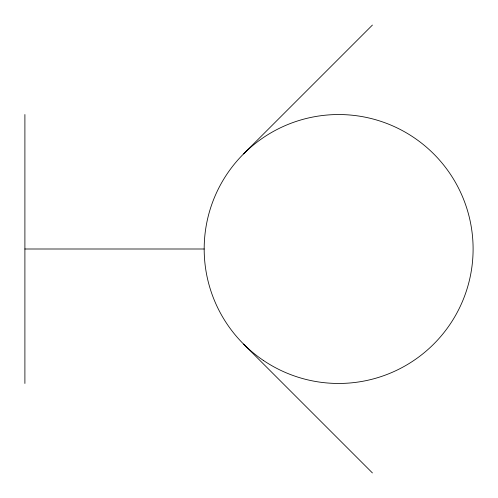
<?xml version="1.0" encoding="UTF-8"?>
<svg xmlns="http://www.w3.org/2000/svg" width="498" height="498" viewBox="0 0 498 498"><rect width="100%" height="100%" fill="white"/><g stroke="black" fill="none" stroke-linecap="round" stroke-linejoin="round"><path stroke-width="0.75" d="M243.559 153.919L372.423 25.062M24.9 249L204.18 249M243.559 344.081L372.423 472.938M24.9 114.54L24.9 383.46M263.274 360.353A134.46 134.46 0 0 0 472.758 258.593A134.46 134.46 0 0 0 279.888 128.054A134.46 134.46 0 0 0 263.274 360.353"/></g></svg>
